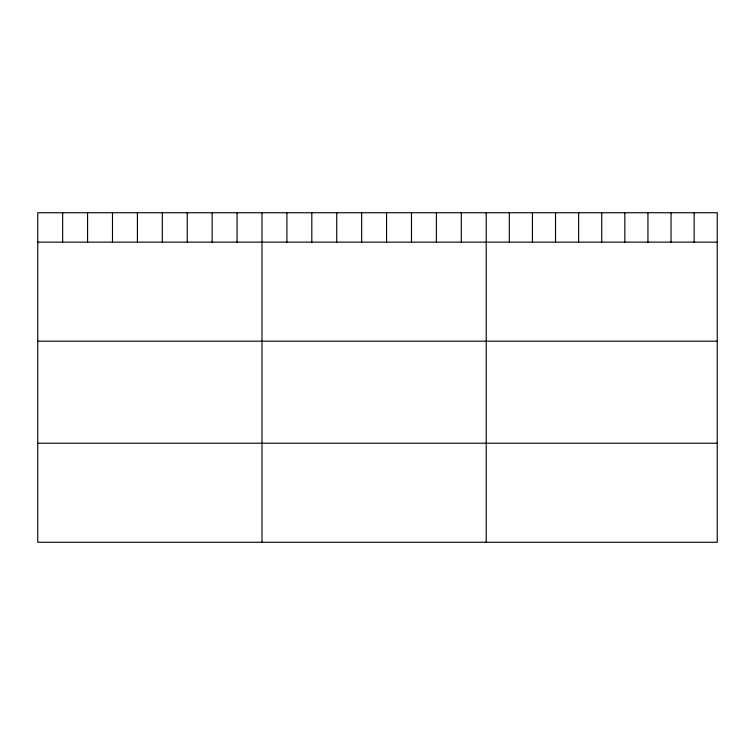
<?xml version="1.0" encoding="UTF-8"?>
<svg xmlns="http://www.w3.org/2000/svg" width="755" height="755" viewBox="0 0 755 755"><rect width="100%" height="100%" fill="white"/><g stroke="black" fill="none" stroke-linecap="round" stroke-linejoin="round"><path stroke-width="1.13" d="M717.25 242.138L717.25 542.269L37.75 542.269L37.75 212.731L717.25 212.731L717.25 242.138L37.75 242.138M37.75 341.184L717.25 341.184M37.75 443.223L717.25 443.223M694.147 212.731L694.147 242.138M671.044 212.731L671.044 242.138M647.941 212.731L647.941 242.138M624.838 212.731L624.838 242.138M601.735 212.731L601.735 242.138M578.632 212.731L578.632 242.138M555.529 212.731L555.529 242.138M532.426 212.731L532.426 242.138M509.323 212.731L509.323 242.138M486.22 212.731L486.22 542.269M461.305 212.731L461.305 242.138M436.39 212.731L436.39 242.138M411.475 212.731L411.475 242.138M386.56 212.731L386.56 242.138M361.645 212.731L361.645 242.138M336.73 212.731L336.73 242.138M311.815 212.731L311.815 242.138M286.9 212.731L286.9 242.138M261.985 212.731L261.985 542.269M237.07 212.731L237.07 242.138M212.155 212.731L212.155 242.138M187.24 212.731L187.24 242.138M162.325 212.731L162.325 242.138M137.41 212.731L137.41 242.138M112.495 212.731L112.495 242.138M87.58 212.731L87.58 242.138M62.665 212.731L62.665 242.138"/></g></svg>
